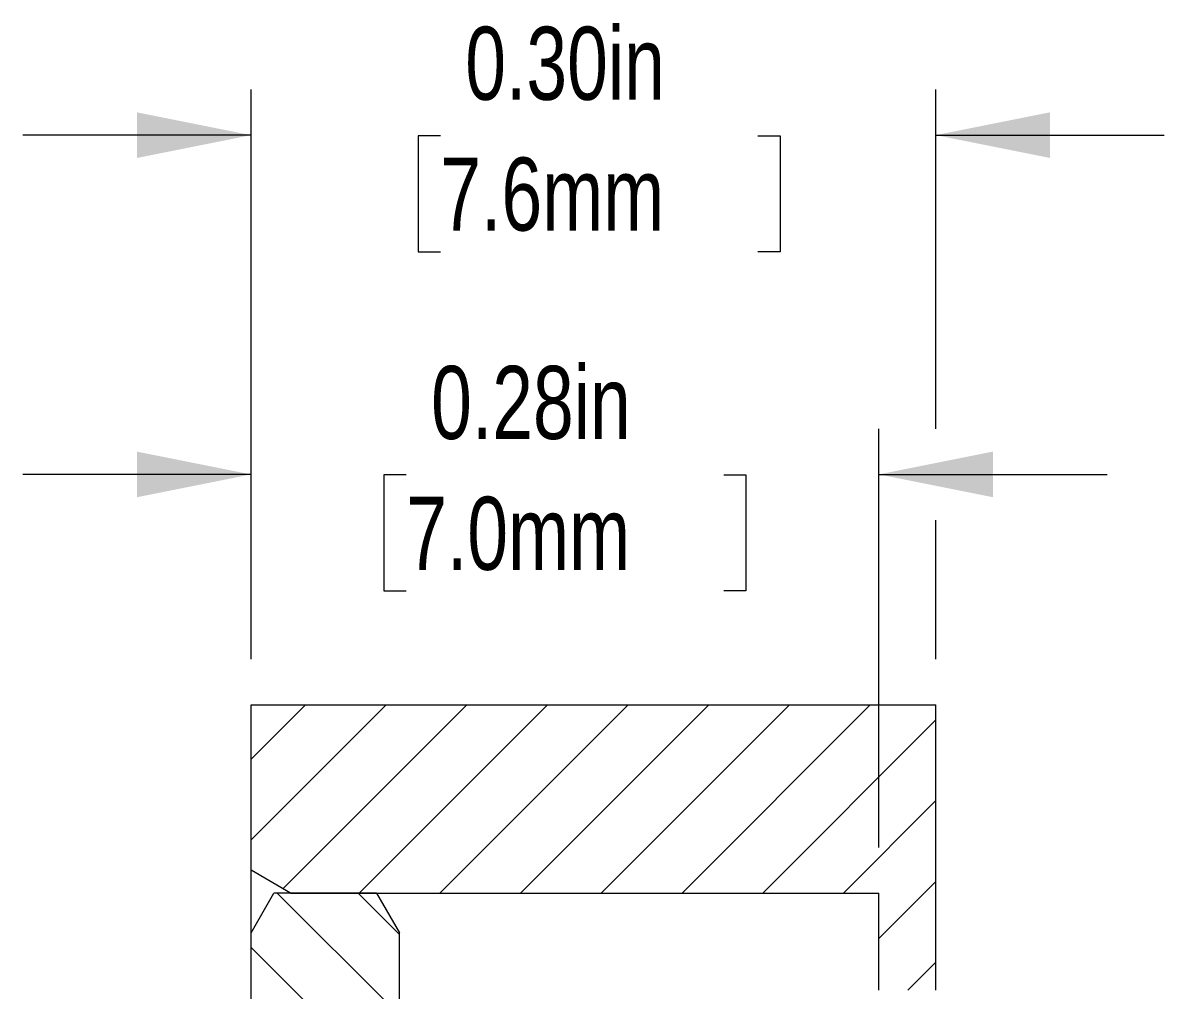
# Model space of a CAD drawing. Header units: inches. Extents: x 0.1 to 10.9, y 0.1 to 8.4.
# Drawn here: x 7.013 to 8.263, y 5.861 to 6.92 of the extents above; entities that cross this region are included whole.
import ezdxf

# ---------------------------------------------------------------- set-up
doc = ezdxf.new("R2010")
doc.units = ezdxf.units.IN
doc.header["$MEASUREMENT"] = 0
doc.styles.add('SLDTEXTSTYLE0', font='TXT', dxfattribs={"width": 0.75})
doc.dimstyles.new('SLDDIMSTYLE6', dxfattribs={"dimtxt": 0.08, "dimasz": 0.125, "dimexe": 0, "dimexo": 0.0625, "dimgap": 0.02, "dimtad": 0, "dimtih": 1, "dimtoh": 1, "dimlfac": 0.4, "dimrnd": 1e-09, "dimdsep": 46, "dimtxsty": 'SLDTEXTSTYLE0', "dimsah": 1, "dimcen": 0.09, "dimadec": 0, "dimazin": 2, "dimtfac": 1, "dimtmove": 0, "dimatfit": 0, "dimfxl": 1, "dimfrac": 2, "dimtolj": 1, "dimtzin": 12, "dimarcsym": 0})
doc.dimstyles.new('SLDDIMSTYLE8', dxfattribs={"dimtxt": 0.08, "dimasz": 0.125, "dimexe": 0, "dimexo": 0.0625, "dimgap": 0.02, "dimtad": 0, "dimtih": 1, "dimtoh": 1, "dimlfac": 0.4, "dimrnd": 1e-09, "dimzin": 0, "dimdsep": 46, "dimtxsty": 'SLDTEXTSTYLE0', "dimsah": 1, "dimcen": 0.09, "dimadec": 0, "dimazin": 0, "dimtfac": 1, "dimtmove": 0, "dimatfit": 0, "dimfxl": 1, "dimfrac": 2, "dimtolj": 1, "dimtzin": 12, "dimarcsym": 0})

# ---------------------------------------------------------------- blocks, each defined once
blk = doc.blocks.new('_D_8')
at = {"color": 8, "linetype": 'Continuous', "lineweight": 0}
for p, q in [((7.2627, 6.2231), (7.2627, 6.8469)), ((8.0127, 6.4754), (8.0127, 6.8469)), ((7.2627, 6.7969), (7.0127, 6.7969)), ((7.47, 6.7963), (7.4456, 6.7963)), ((7.4456, 6.7963), (7.4456, 6.6693)), ((7.8178, 6.7963), (7.8421, 6.7963)), ((7.8421, 6.7963), (7.8421, 6.6693)), ((8.0127, 6.7969), (8.2627, 6.7969)), ((7.4456, 6.6693), (7.47, 6.6693)), ((7.8421, 6.6693), (7.8178, 6.6693)), ((8.0127, 6.2231), (8.0127, 6.3754))]:
    blk.add_line(p, q, dxfattribs=at)
for points in [[(7.2627, 6.7969), (7.1377, 6.8219), (7.1377, 6.7719)], [(8.0127, 6.7969), (8.1377, 6.7719), (8.1377, 6.8219)]]:
    blk.add_solid(points, dxfattribs=at)
at = {"color": 8, "linetype": 'Continuous', "lineweight": 0, "char_height": 0.08, "attachment_point": 1, "style": 'SLDTEXTSTYLE0'}
for s, insert in [('0.30in', (7.4973, 6.9156)), ('7.6mm', (7.47, 6.7724))]:
    blk.add_mtext(s, dxfattribs=dict(at, insert=insert))
blk = doc.blocks.new('_D_9')
at = {"color": 8, "linetype": 'Continuous', "lineweight": 0}
for p, q in [((7.2627, 6.2231), (7.2627, 6.4754)), ((7.9502, 6.0169), (7.9502, 6.4754)), ((7.2627, 6.4254), (7.0127, 6.4254)), ((7.9502, 6.4254), (8.2002, 6.4254)), ((7.4326, 6.4248), (7.4082, 6.4248)), ((7.4082, 6.4248), (7.4082, 6.2978)), ((7.7804, 6.4248), (7.8047, 6.4248)), ((7.8047, 6.4248), (7.8047, 6.2978)), ((7.4082, 6.2978), (7.4326, 6.2978)), ((7.8047, 6.2978), (7.7804, 6.2978))]:
    blk.add_line(p, q, dxfattribs=at)
for points in [[(7.2627, 6.4254), (7.1377, 6.4504), (7.1377, 6.4004)], [(7.9502, 6.4254), (8.0752, 6.4004), (8.0752, 6.4504)]]:
    blk.add_solid(points, dxfattribs=at)
at = {"color": 8, "linetype": 'Continuous', "lineweight": 0, "char_height": 0.08, "attachment_point": 1, "style": 'SLDTEXTSTYLE0'}
for s, insert in [('0.28in', (7.4599, 6.5442)), ('7.0mm', (7.4326, 6.4009))]:
    blk.add_mtext(s, dxfattribs=dict(at, insert=insert))

msp = doc.modelspace()

# ---------------------------------------------------------------- hatches: boundary and pattern name
at = {"linetype": 'Continuous', "lineweight": 0}
h = msp.add_hatch(dxfattribs=at)
h.set_pattern_fill('ANSI31', scale=0.5, style=0)
h.paths.add_polyline_path([(8.0127, 6.1731), (7.2627, 6.1731), (7.2627, 5.9919), (7.306, 5.9669), (7.9502, 5.9669), (7.9502, 5.8606), (8.0127, 5.8606)], flags=0)
h = msp.add_hatch(dxfattribs=at)
h.set_pattern_fill('ANSI31', scale=0.5, angle=90, style=0)
h.paths.add_polyline_path([(7.2627, 5.8419), (7.4252, 5.8419), (7.4252, 5.9236), (7.4002, 5.9669), (7.2877, 5.9669), (7.2627, 5.9236)], flags=0)

# ---------------------------------------------------------------- linework, layer by layer
at = {"color": 7, "linetype": 'Continuous', "lineweight": 0}
for p, q in [((7.2627, 6.1731), (8.0127, 6.1731)), ((7.2627, 5.9919), (7.2627, 6.1731)), ((8.0127, 5.8606), (8.0127, 6.1731)), ((7.306, 5.9669), (7.2627, 5.9919)), ((7.2627, 5.9236), (7.2627, 5.9919)), ((7.2627, 5.9236), (7.2877, 5.9669)), ((7.4002, 5.9669), (7.2877, 5.9669)), ((7.306, 5.9669), (7.9502, 5.9669)), ((7.4002, 5.9669), (7.4252, 5.9236)), ((7.9502, 5.8606), (7.9502, 5.9669)), ((7.2627, 5.8419), (7.2627, 5.9236)), ((7.4252, 5.8419), (7.4252, 5.9236))]:
    msp.add_line(p, q, dxfattribs=at)

# ---------------------------------------------------------------- dimensions: what is measured, and where the dimension line sits
at = {"color": 8, "linetype": 'Continuous', "lineweight": 0}
for base, p1, p2, dimstyle, picture, middle in [((8.0127, 6.7969), (7.2627, 6.1731), (8.0127, 6.1731), 'SLDDIMSTYLE8', '_D_8', (7.6439, 6.7969)), ((7.9502340824, 6.4253861424), (7.2627340824, 6.1731460674), (7.9502340824, 5.9668960674), 'SLDDIMSTYLE6', '_D_9', (7.6064840824, 6.4253861424))]:
    dim = msp.add_linear_dim(base=base, p1=p1, p2=p2, dimstyle=dimstyle, dxfattribs=at)
    dim.commit()
    dim.dimension.update_dxf_attribs({"geometry": picture, "text_midpoint": middle, "dimtype": 160})

doc.saveas('drawing.dxf')
